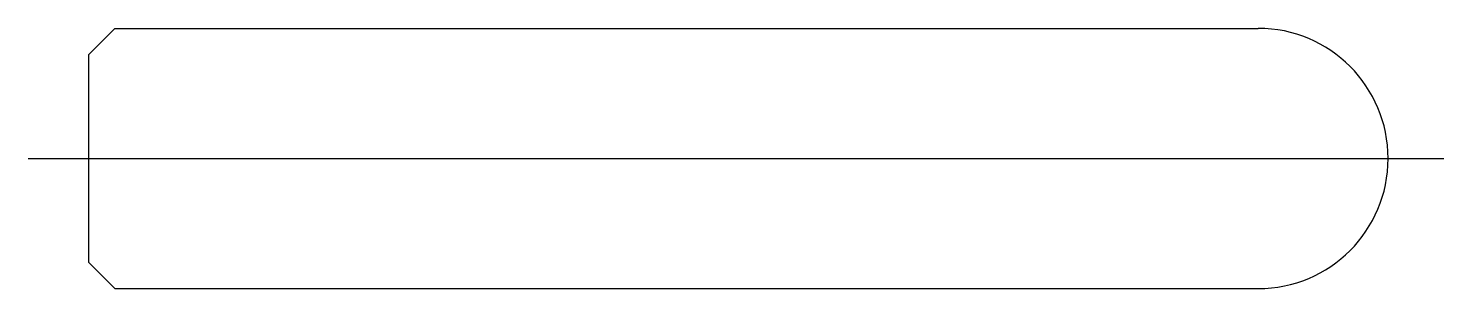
# Model space of a CAD drawing. Extents: x 40.3 to 68.2, y 10 to 43.1.
# Drawn here: x 46.89 to 52.33, y 41.85 to 42.85 of the extents above; entities outside this region: 5.
import ezdxf

# ---------------------------------------------------------------- set-up
doc = ezdxf.new("R2010")
doc.units = 0
doc.header["$LTSCALE"] = 0.25
doc.linetypes.add('CENTER', pattern=[50.8, 31.75, -6.35, 6.35, -6.35])
doc.layers.get('0').update_dxf_attribs({"linetype": 'CONTINUOUS'})
doc.layers.add('CENTER', color=1, linetype='CENTER')
doc.styles.get("Standard").update_dxf_attribs({"font": 'txt.shx'})

msp = doc.modelspace()

# ---------------------------------------------------------------- linework, layer by layer
for p, q in [((47.1208, 42.7467), (47.2208, 42.8467)), ((47.2208, 42.8467), (51.6208, 42.8467)), ((47.1208, 41.9467), (47.1208, 42.7467)), ((47.1208, 41.9467), (47.2208, 41.8467)), ((47.2208, 41.8467), (51.6208, 41.8467))]:
    msp.add_line(p, q)
msp.add_circle((67.4065, 42.3467), 0.5)
msp.add_arc((51.6208, 42.3467), 0.5, 270, 90)
at = {"layer": 'CENTER', "color": 1, "linetype": 'CENTER'}
for p, q in [((67.4065, 41.6251), (67.4065, 43.1009)), ((46.888, 42.3467), (52.3346, 42.3467)), ((66.5916, 42.3467), (68.2417, 42.3467))]:
    msp.add_line(p, q, dxfattribs=at)

# ---------------------------------------------------------------- texts
for s, p in [('SPST D1.0 - L5.0', (40.0563, 20)), ('SPST', (40.0563, 10))]:
    msp.add_text(s, height=2).set_placement(p)

doc.saveas('drawing.dxf')
